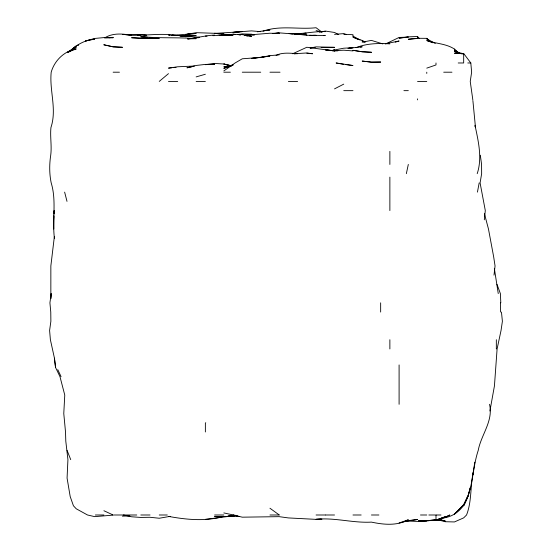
<?xml version="1.0" encoding="UTF-8"?>
<svg xmlns="http://www.w3.org/2000/svg" width="552" height="552" viewBox="0 0 552 552"><rect width="100%" height="100%" fill="white"/><g stroke="black" fill="none" stroke-linecap="round" stroke-linejoin="round"><path stroke-width="0.83" d="M54.42 238.25C52.081 219.765 56.718 201.025 51.198 182.898C49.3 173.783 49.328 164.413 50.715 155.229C51.929 145.997 49.99 136.792 50.936 127.553C57.07 109.172 49.3 90.714 51.191 72.202C54.455 60.61 64.232 51.067 76.224 48.928L67.765 52.192M53.606 219.799L53.806 216.446M53.958 213.928L54.158 210.574L53.951 213.928M53.848 215.604L53.772 229.025M54.365 236.573L50.853 265.926L50.846 298.632L51.198 293.602L49.921 302.827L50.77 312.052L50.874 321.271L49.604 330.496L50.384 339.721L54.448 358.172L55.524 367.397L59.968 376.623L64.77 395.073L63.777 413.524L65.516 431.974L65.798 441.2L67.924 459.65L67.075 478.094L70.194 496.545L73.423 505.77L76.224 508.772L87.513 514.995L94.682 516.637L113.132 515.119M484.311 219.799L485.305 210.574L480.088 182.898L481.641 173.673L481.579 164.455L480.33 155.229M494.005 275.151L495.054 265.926L493.64 256.701L488.472 229.025L484.414 213.652M474.817 462.162L472.891 474.547L473.119 472.926M473.188 472.657C470.173 486.678 471.85 501.492 466.55 514.995L463.673 517.866L454.448 521.944L445.222 521.723L437.536 519.68M473.347 471.304L473.568 469.683M477.439 192.124L479.177 182.898M489.921 411.005L494.447 385.848L497.097 348.947L501.037 330.496L502.396 321.271L501.457 312.052M406.348 173.673L408.321 164.427M477.204 173.673C482.503 157.824 478.253 141.05 475.01 125.269M467.434 496.545L463.673 505.77C473.347 488.775 472.16 468.503 478.218 450.425C481.116 434.652 493.502 421.093 489.527 404.299M464.046 503.845L467.82 496.545L470.428 487.319L467.917 496.545L463.273 505.77C457.932 513.056 450.163 517.838 441.027 518.176M463.673 504.576L454.448 514.216L463.011 505.77L460.568 507.847M69.455 51.64C76.273 44.912 84.994 39.903 94.682 39.116L85.45 41.007L94.682 38.454L103.907 37.584L113.132 37.702L105.584 37.812M70.29 50.977L76.224 45.982L68.317 52.178M159.252 81.406L168.477 73.644M205.765 422.749L205.372 423.018L205.372 431.974M223.822 70.932L235.104 62.976L242.273 58.788L260.723 57.415L269.949 56.069L251.498 58.436L260.723 57.415L269.949 55.628L279.174 54.862M69.124 51.812L76.224 47.155L67.71 52.081M385.869 43.808L399.096 37.446L408.321 37.115L399.096 38.143L408.321 36.853L417.547 36.508L419.203 38.357M334.526 88.872L343.751 84.132M292.691 53.751L306.843 47.258L331.172 50.515L325.3 49.846L334.526 50.646L343.751 50.204L352.976 50.915M104.666 37.943C112.615 32.747 122.689 33.713 131.576 35.3L125.711 34.762M445.222 517.141L449.797 514.995L445.222 517.431L435.997 520.274L445.222 516.72L435.997 520.405L427.614 520.688M332.297 50.791L334.526 49.804L332.221 50.791M276.097 55.359C282.727 52.074 290.518 53.351 297.618 53.654L293.981 53.751L306.843 52.978L312.535 53.751L306.843 53.206M233.047 64.639L223.822 68.413L231.509 65.833M426.772 68.131L435.997 64.957L435.997 62.976M356.054 47.679C366.742 43.318 378.52 43.146 389.871 43.877M263.028 31.188C280.078 25.061 298.494 29.67 316.075 27.731L322.009 32.188M395.253 42.18L399.096 40.993L385.241 43.843M332.221 50.404L343.751 48.21L352.976 47.72L348.781 48.286M196.153 76.9L205.372 74.244M185.451 34.583L196.153 32.665L223.822 33.624L220.469 33.92M257.37 31.788L269.949 29.932L266.595 30.664M223.822 516.355C205.696 521.585 186.742 519.722 168.477 516.396M212.92 35.673L223.822 35.3M138.635 34.997C150.703 35.335 163.137 33.051 175.156 35.611M360.525 47.141L362.202 46.789L347.946 48.348M191.958 66.799L186.928 67.82L196.153 65.467L205.372 64.411L214.597 64.28L205.372 64.653L214.597 63.452L223.822 64.004L231.371 65.764M319.435 32.237L325.3 31.05L334.526 32.471L338.7 34.597M362.202 42.18L371.427 40.393L382.826 43.912M310.203 48.003L316.075 46.872L334.526 47.327L321.112 47.417M226.713 35.3L233.047 34.155L235.566 34.472M233.047 65.315L223.822 66.889L226.341 66.709M187.763 38.978C196.767 37.964 205.572 35.418 214.597 35.107M234.565 515.823L228.017 516.279M238.078 34.534L242.273 33.913L251.498 34.183L254.631 34.997M310.203 48.155L315.24 47.41M187.763 38.785L198.665 37.55L196.153 37.55L198.665 37.75M231.371 35.604L233.047 35.369L220.055 35.3M173.135 35.3L196.153 33.506L186.928 34.21M289.234 33.548C301.302 34.645 313.191 31.119 325.3 31.63M170.154 516.361L159.252 518.245L150.027 517.279L140.801 517.431L131.576 516.782L123.455 514.995M274.137 33.424L279.174 32.858L306.843 34.997L300.971 34.631M244.501 35.632L247.468 35.3L244.501 35.425M240.603 34.493L242.273 34.314M427.614 520.626L435.997 519.729L426.772 520.929L418.388 520.86L426.772 520.846L417.547 521.405L405.81 521.005M171.831 67.765L168.477 68.124L177.703 66.778L194.476 66.04M173.507 67.592L176.026 67.323M108.937 37.798L113.132 37.363L104.742 37.791M233.047 32.326L251.498 30.884L260.723 31.657M205.372 519.335L233.047 515.858L228.017 516.182M405.81 521.226L417.547 519.501L405.81 520.922L408.321 520.667L399.096 522.965L408.321 519.777C396.833 526.021 383.674 524.69 371.427 522.116C352.804 523.158 334.691 517.369 316.075 519.308L321.112 519.156M275.814 33.375L279.174 33.072L272.46 33.41M295.941 33.913L301.813 33.506M416.712 38.536L408.321 39.254L417.547 38.281L426.772 38.35L429.132 40.82M214.597 33.424L242.273 31.657M334.526 34.362L343.751 33.617L346.035 34.459M297.618 33.893L301.813 33.575M304.331 33.382L306.008 33.251M233.889 32.264L239.754 31.837M303.49 33.396L306.008 33.237M228.017 516.099L232.213 515.851M131.576 35.052L140.801 34.514L146.646 35.3L144.141 35.266M313.481 35.3L325.3 35.569L323.624 35.597M223.822 516.458L225.499 516.382M334.526 50.97L337.879 50.839M321.947 519.156L316.075 519.37L288.392 517.928L279.174 516.658L242.273 517.176L233.047 514.995L237.243 515.63M187.763 38.881L196.153 38.688C177.723 37.06 159.204 38.619 140.801 36.508L147.515 37.281M122.358 516.134L129.899 515.954M222.145 516.389L214.597 516.555L238.919 516.313M172.314 35.273L175.391 35.211M274.979 33.527L279.174 33.52L269.949 33.223L244.881 35.3L253.81 35.045M180.214 36.059L196.153 35.452L186.928 36.052L171.803 35.183M171.582 35.3L177.703 35.3M306.843 35.3L316.075 35.3M458.215 62.976L463.673 62.976L463.673 53.62L454.448 53.199L463.673 53.751M467.786 62.976L470.808 62.976L471.636 72.202L470.235 81.427L472.829 99.877M113.132 72.202L119.439 72.202M223.822 72.202L230.37 72.202M242.273 72.202L260.723 72.202M269.949 72.202L280.023 72.202M443.698 72.202L451.964 72.202M168.477 81.427L177.703 81.427M196.153 81.427L205.372 81.427M288.392 81.427L297.618 81.427M417.547 81.427L426.772 81.427M343.751 90.652L352.976 90.652M403.905 90.652L408.321 90.652M95.372 514.995L103.907 514.995M114.14 514.995L136.765 514.995M140.801 514.995L150.027 514.995M159.252 514.995L167.304 514.995M214.597 514.995L223.822 514.995M269.949 514.995L279.174 514.995M316.075 514.995L325.3 514.995M325.445 514.995L334.526 514.995M352.976 514.995L361.16 514.995M371.427 514.995L378.893 514.995M420.465 514.995L426.772 514.995M428.856 514.995L435.997 514.995M436.321 514.995L440.972 514.995M148.35 38.378L150.027 38.385L131.576 37.75L140.801 38.371M122.358 34.452L140.65 35.3L137.351 35.211M461.182 53.765L463.673 53.813M343.751 34.245L352.976 34.707L352.976 36.094L353.804 37.502M144.155 38.343L140.801 38.15L159.252 38.357L147.515 38.536M205.372 36.059L207.055 36.163M170.078 35.045L168.477 34.942L170.14 35.066M171.686 35.149L174.094 35.3M309.789 35.3L314.509 35.625M199.507 37.253L177.703 35.411L182.733 36.218M289.234 33.596L292.588 33.927M294.264 34.093L297.618 34.424M246.468 35.949L248.145 36.121M249.821 36.294L251.498 36.466L242.273 34.61L233.047 34.314L234.724 34.493M150.027 37.564L152.545 37.826M231.371 35.1L214.597 33.279L219.634 33.996M441.869 520.488L435.997 519.68L441.869 520.391M238.919 34.886L240.596 35.093M435.997 519.667L441.869 520.391M221.311 34.217L223.822 34.541M345.428 64.549L352.976 65.536L336.099 62.976L343.751 64.329M365.555 41.848L362.202 41.379L364.506 42.166M184.409 36.487L186.086 36.756M223.822 512.925L233.047 514.906M316.075 30.601L321.947 31.947M231.371 65.819L223.822 64.004L230.743 65.964M432.92 42.773L426.772 40.558C435.97 43.725 446.071 43.553 454.448 49.066L454.448 51.508L463.57 53.751M454.448 51.508L457.401 52.626M365.272 41.952L362.202 40.669L363.437 41.635M358.358 39.537L352.976 37.163L362.202 40.455L363.437 41.469M103.907 510.731L113.132 514.995M426.772 38.35L426.772 38.812L435.286 43.484M352.976 36.094L360.07 40.048M459.699 53.302L454.448 49.714L457.27 52.24M269.949 508.24L279.174 514.919M426.772 38.812L427.952 39.958M454.448 49.066L457.27 51.998M463.873 53.751L470.808 62.976M57.774 369.612L61.058 376.623M67.096 450.425L70.725 459.65M496.993 284.377L500.388 293.602L500.809 302.827M475.024 126.028L475.493 127.553L472.891 100.595M64.632 192.124L66.999 201.37M494.351 268.438L498.256 293.602M54.455 358.172L55.524 367.397M140.877 35.3L140.801 34.534L140.801 34.914M500.567 302.827L500.567 312.052M496.338 339.721L496.338 348.947M435.997 515.327L435.997 518.908M426.772 72.202L426.772 73.444M417.547 36.508L417.547 38.461M417.547 98.863L417.547 99.877M399.096 364.941L399.096 404.299M389.871 151.379L389.871 164.455M389.871 177.137L389.871 210.574M389.871 339.721L389.871 348.947M380.652 302.827L380.652 312.052M78.632 44.526L77.673 45.588L78.694 44.526M380.652 62.052L371.427 62.162L362.202 61.072L371.427 62.134L380.652 62.052M228.017 35.135L223.822 35.011L228.017 35.142M122.358 47.286L113.132 46.83L103.907 44.802L113.132 46.83L122.358 47.286M371.427 52.267L362.202 51.771L352.976 50.322L362.202 51.771L371.427 52.267M334.526 50.929L332.849 50.729L334.526 50.929M445.222 521.074L438.302 519.177L445.222 521.074"/></g></svg>
